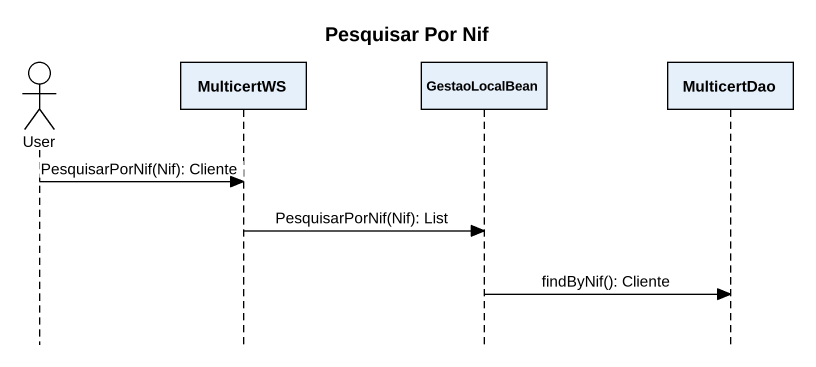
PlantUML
@startuml
title Pesquisar Por Nif
hide footbox
actor User
participant MulticertWS
participant GestaoLocalBean
participant MulticertDao

User -> MulticertWS : PesquisarPorNif(Nif): Cliente
MulticertWS -> GestaoLocalBean : PesquisarPorNif(Nif): List
GestaoLocalBean -> MulticertDao : findByNif(): Cliente
@enduml
